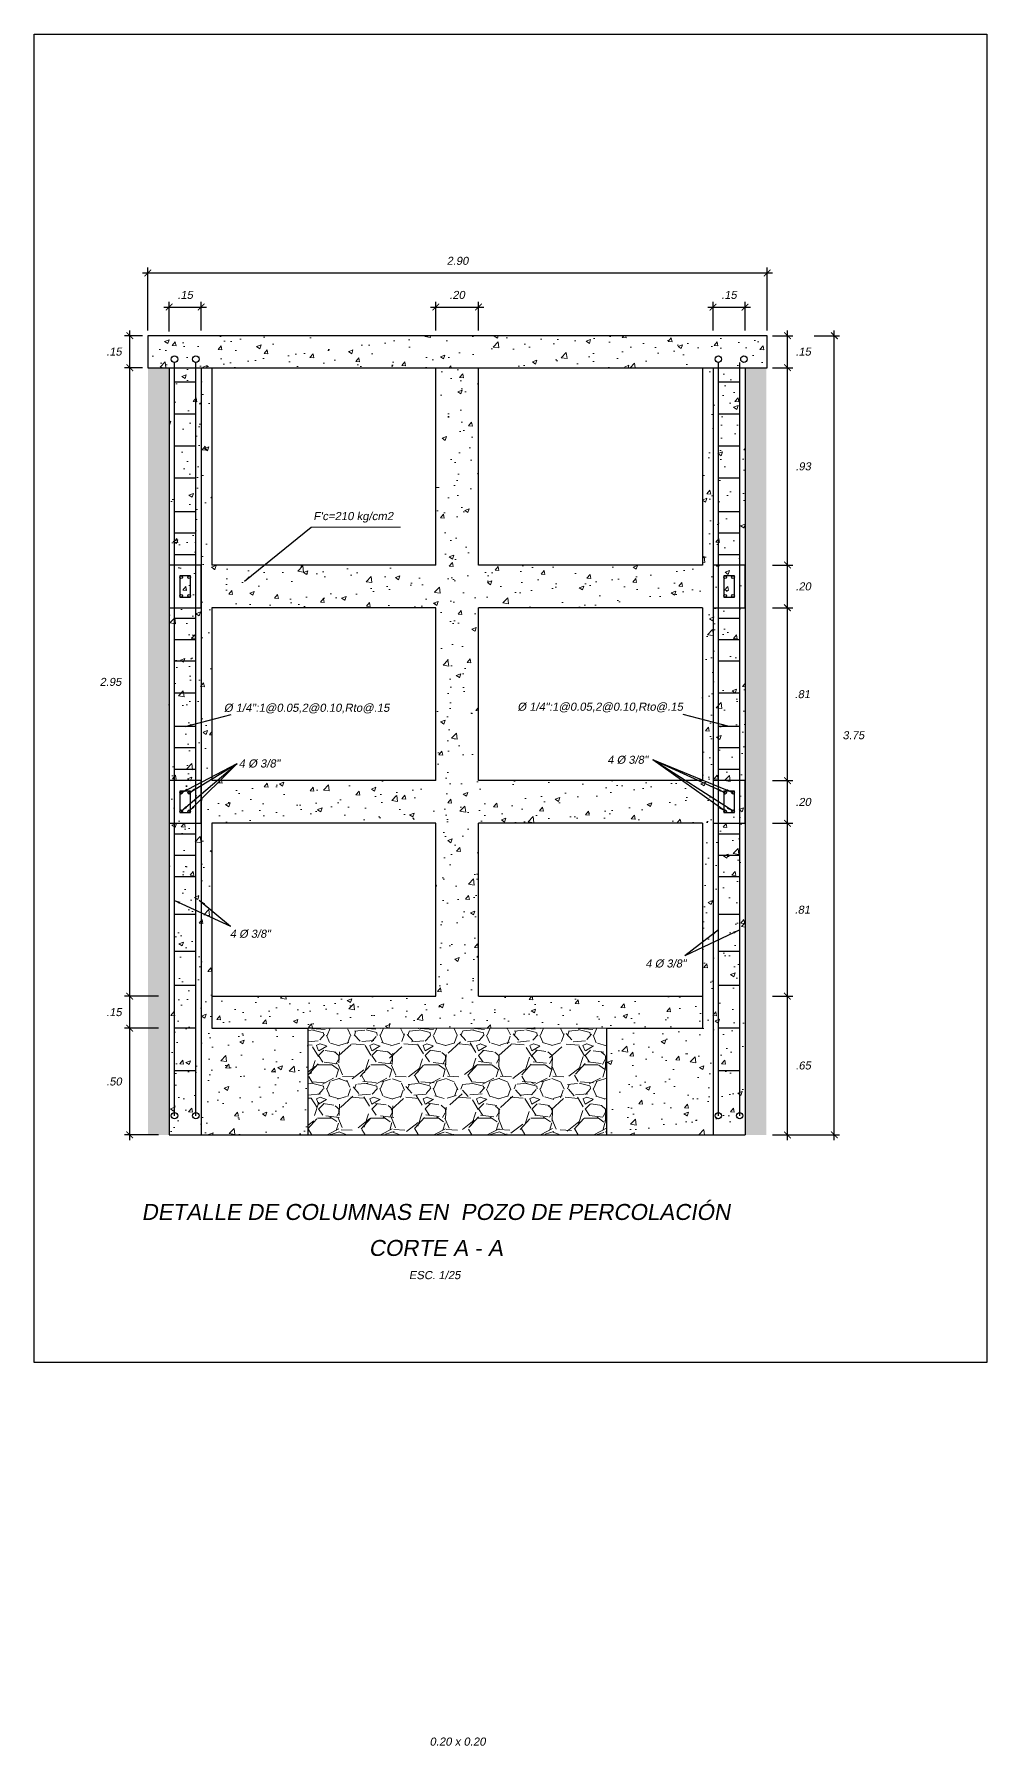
# Model space of a CAD drawing. Header units: metres. Extents: x 4293 to 4528, y 2596 to 2639.
# Drawn here: x 4402.88 to 4407.34, y 2623.03 to 2631.05 of the extents above; entities that cross this region are included whole.
import ezdxf
from ezdxf.enums import TextEntityAlignment as Align

# ---------------------------------------------------------------- set-up
doc = ezdxf.new("R2010")
doc.units = ezdxf.units.M
for name, color, linetype, lineweight in [('a. acero', 150, 'Continuous', 25), ('a. grava', 252, 'Continuous', 5), ('a. titulos', 106, 'Continuous', 25), ('A.Texto', 180, 'Continuous', 5), ('cimiento', 6, 'Continuous', 30), ('columna', 212, 'Continuous', 30), ('concreto', 252, 'Continuous', 5), ('Cotas', 170, 'Continuous', 5), ('Sombreados', 8, 'Continuous', 5)]:
    doc.layers.add(name, color=color, linetype=linetype, lineweight=lineweight)
doc.styles.add('ARIAL', font='arial.ttf', dxfattribs={"oblique": 10})
doc.dimstyles.new('Esc 1-25', dxfattribs={"dimscale": 0.25, "dimtxt": 0.15, "dimasz": 0.125, "dimexe": 0.1, "dimexo": 0.1, "dimgap": 0.15, "dimtad": 2, "dimtih": 1, "dimtoh": 1, "dimzin": 4, "dimdsep": 46, "dimtxsty": 'ARIAL', "dimblk": 'ARCHTICK', "dimcen": 0.5, "dimdle": 0.1, "dimadec": 0, "dimazin": 0, "dimtfac": 1, "dimtofl": 0, "dimtmove": 2, "dimatfit": 3, "dimfxl": 1, "dimtolj": 1, "dimtzin": 0, "dimarcsym": 1})

# ---------------------------------------------------------------- blocks, each defined once
blk = doc.blocks.new('_ArchTick')
at = {"color": 0, "linetype": 'ByBlock', "const_width": 0.15}
blk.add_lwpolyline([(-0.5, -0.5), (0.5, 0.5)], dxfattribs=at)
blk = doc.blocks.new('*D399')
at = {"layer": 'Cotas', "color": 0, "lineweight": -2, "transparency": 16777216}
for p, q in [((4406.535, 2629.6411), (4406.6538, 2629.6411)), ((4406.6288, 2625.8711), (4406.6288, 2629.6661)), ((4406.435, 2625.8961), (4406.6538, 2625.8961))]:
    blk.add_line(p, q, dxfattribs=at)
at = {"layer": 'Defpoints', "color": 0, "transparency": 16777216}
for p in [(4406.51, 2629.6411), (4406.6288, 2629.6411), (4406.41, 2625.8961)]:
    blk.add_point(p, dxfattribs=at)
at = {"layer": 'Cotas', "color": 0, "lineweight": -2, "transparency": 16777216, "xscale": 0.03125, "yscale": 0.03125, "zscale": 0.03125}
for p, rotation in [((4406.6288, 2629.6411), 90), ((4406.6288, 2625.8961), 270)]:
    blk.add_blockref('_ArchTick', p, dxfattribs=dict(at, rotation=rotation))
at = {"layer": 'Cotas', "color": 0, "transparency": 16777216, "insert": (4406.7185, 2627.7686), "char_height": 0.0375, "attachment_point": 5, "style": 'ARIAL'}
blk.add_mtext('\\A1;3.75', dxfattribs=at)
blk = doc.blocks.new('*D400')
at = {"layer": 'Cotas', "color": 0, "lineweight": -2, "transparency": 16777216}
for p, q in [((4403.485, 2629.7753), (4403.685, 2629.7753)), ((4403.51, 2629.6611), (4403.51, 2629.8003)), ((4403.66, 2629.6661), (4403.66, 2629.8003))]:
    blk.add_line(p, q, dxfattribs=at)
at = {"layer": 'Defpoints', "color": 0, "transparency": 16777216}
for p in [(4403.66, 2629.7753), (4403.51, 2629.6361), (4403.66, 2629.6411)]:
    blk.add_point(p, dxfattribs=at)
at = {"layer": 'Cotas', "color": 0, "lineweight": -2, "transparency": 16777216, "xscale": 0.03125, "yscale": 0.03125, "zscale": 0.03125, "rotation": 180}
blk.add_blockref('_ArchTick', (4403.51, 2629.7753), dxfattribs=at)
at = {"layer": 'Cotas', "color": 0, "lineweight": -2, "transparency": 16777216, "xscale": 0.03125, "yscale": 0.03125, "zscale": 0.03125}
blk.add_blockref('_ArchTick', (4403.66, 2629.7753), dxfattribs=at)
at = {"layer": 'Cotas', "color": 0, "transparency": 16777216, "insert": (4403.585, 2629.8319), "char_height": 0.0375, "attachment_point": 5, "style": 'ARIAL'}
blk.add_mtext('\\A1;.15', dxfattribs=at)
blk = doc.blocks.new('*D401')
at = {"layer": 'Cotas', "color": 0, "lineweight": -2, "transparency": 16777216}
for p, q in [((4404.735, 2629.7753), (4404.985, 2629.7753)), ((4404.76, 2629.6661), (4404.76, 2629.8003)), ((4404.96, 2629.6661), (4404.96, 2629.8003))]:
    blk.add_line(p, q, dxfattribs=at)
at = {"layer": 'Defpoints', "color": 0, "transparency": 16777216}
for p in [(4404.96, 2629.7753), (4404.76, 2629.6411), (4404.96, 2629.6411)]:
    blk.add_point(p, dxfattribs=at)
at = {"layer": 'Cotas', "color": 0, "lineweight": -2, "transparency": 16777216, "xscale": 0.03125, "yscale": 0.03125, "zscale": 0.03125, "rotation": 180}
blk.add_blockref('_ArchTick', (4404.76, 2629.7753), dxfattribs=at)
at = {"layer": 'Cotas', "color": 0, "lineweight": -2, "transparency": 16777216, "xscale": 0.03125, "yscale": 0.03125, "zscale": 0.03125}
blk.add_blockref('_ArchTick', (4404.96, 2629.7753), dxfattribs=at)
at = {"layer": 'Cotas', "color": 0, "transparency": 16777216, "insert": (4404.86, 2629.8319), "char_height": 0.0375, "attachment_point": 5, "style": 'ARIAL'}
blk.add_mtext('\\A1;.20', dxfattribs=at)
blk = doc.blocks.new('*D402')
at = {"layer": 'Cotas', "color": 0, "lineweight": -2, "transparency": 16777216}
for p, q in [((4406.035, 2629.7753), (4406.235, 2629.7753)), ((4406.06, 2629.6661), (4406.06, 2629.8003)), ((4406.21, 2629.6661), (4406.21, 2629.8003))]:
    blk.add_line(p, q, dxfattribs=at)
at = {"layer": 'Defpoints', "color": 0, "transparency": 16777216}
for p in [(4406.21, 2629.7753), (4406.06, 2629.6411), (4406.21, 2629.6411)]:
    blk.add_point(p, dxfattribs=at)
at = {"layer": 'Cotas', "color": 0, "lineweight": -2, "transparency": 16777216, "xscale": 0.03125, "yscale": 0.03125, "zscale": 0.03125, "rotation": 180}
blk.add_blockref('_ArchTick', (4406.06, 2629.7753), dxfattribs=at)
at = {"layer": 'Cotas', "color": 0, "lineweight": -2, "transparency": 16777216, "xscale": 0.03125, "yscale": 0.03125, "zscale": 0.03125}
blk.add_blockref('_ArchTick', (4406.21, 2629.7753), dxfattribs=at)
at = {"layer": 'Cotas', "color": 0, "transparency": 16777216, "insert": (4406.135, 2629.8319), "char_height": 0.0375, "attachment_point": 5, "style": 'ARIAL'}
blk.add_mtext('\\A1;.15', dxfattribs=at)
blk = doc.blocks.new('*D403')
at = {"layer": 'Cotas', "color": 0, "lineweight": -2, "transparency": 16777216}
for p, q in [((4403.385, 2629.6411), (4403.3001, 2629.6411)), ((4403.3251, 2629.4661), (4403.3251, 2629.6661)), ((4403.385, 2629.4911), (4403.3001, 2629.4911))]:
    blk.add_line(p, q, dxfattribs=at)
at = {"layer": 'Defpoints', "color": 0, "transparency": 16777216}
for p in [(4403.3251, 2629.6411), (4403.41, 2629.6411), (4403.41, 2629.4911)]:
    blk.add_point(p, dxfattribs=at)
at = {"layer": 'Cotas', "color": 0, "lineweight": -2, "transparency": 16777216, "xscale": 0.03125, "yscale": 0.03125, "zscale": 0.03125}
for p, rotation in [((4403.3251, 2629.6411), 90), ((4403.3251, 2629.4911), 270)]:
    blk.add_blockref('_ArchTick', p, dxfattribs=dict(at, rotation=rotation))
at = {"layer": 'Cotas', "color": 0, "transparency": 16777216, "insert": (4403.2513, 2629.5661), "char_height": 0.0375, "attachment_point": 5, "style": 'ARIAL'}
blk.add_mtext('\\A1;.15', dxfattribs=at)
blk = doc.blocks.new('*D404')
at = {"layer": 'Cotas', "color": 0, "lineweight": -2, "transparency": 16777216}
for p, q in [((4403.46, 2626.3961), (4403.3001, 2626.3961)), ((4403.3251, 2625.8711), (4403.3251, 2626.4211)), ((4403.46, 2625.8961), (4403.3001, 2625.8961))]:
    blk.add_line(p, q, dxfattribs=at)
at = {"layer": 'Defpoints', "color": 0, "transparency": 16777216}
for p in [(4403.3251, 2626.3961), (4403.485, 2626.3961), (4403.485, 2625.8961)]:
    blk.add_point(p, dxfattribs=at)
at = {"layer": 'Cotas', "color": 0, "lineweight": -2, "transparency": 16777216, "xscale": 0.03125, "yscale": 0.03125, "zscale": 0.03125}
for p, rotation in [((4403.3251, 2626.3961), 90), ((4403.3251, 2625.8961), 270)]:
    blk.add_blockref('_ArchTick', p, dxfattribs=dict(at, rotation=rotation))
at = {"layer": 'Cotas', "color": 0, "transparency": 16777216, "insert": (4403.2515, 2626.1461), "char_height": 0.0375, "attachment_point": 5, "style": 'ARIAL'}
blk.add_mtext('\\A1;.50', dxfattribs=at)
blk = doc.blocks.new('*D405')
at = {"layer": 'Cotas', "color": 0, "lineweight": -2, "ltscale": 0.01, "transparency": 16777216}
for p, q in [((4403.46, 2626.5461), (4403.3001, 2626.5461)), ((4403.3251, 2626.3711), (4403.3251, 2626.5711)), ((4403.46, 2626.3961), (4403.3001, 2626.3961))]:
    blk.add_line(p, q, dxfattribs=at)
at = {"layer": 'Defpoints', "color": 0, "ltscale": 0.01, "transparency": 16777216}
for p in [(4403.3251, 2626.5461), (4403.485, 2626.5461), (4403.485, 2626.3961)]:
    blk.add_point(p, dxfattribs=at)
at = {"layer": 'Cotas', "color": 0, "lineweight": -2, "ltscale": 0.01, "transparency": 16777216, "xscale": 0.03125, "yscale": 0.03125, "zscale": 0.03125}
for p, rotation in [((4403.3251, 2626.5461), 90), ((4403.3251, 2626.3961), 270)]:
    blk.add_blockref('_ArchTick', p, dxfattribs=dict(at, rotation=rotation))
at = {"layer": 'Cotas', "color": 0, "ltscale": 0.01, "transparency": 16777216, "insert": (4403.2513, 2626.4711), "char_height": 0.0375, "attachment_point": 5, "style": 'ARIAL'}
blk.add_mtext('\\A1;.15', dxfattribs=at)
blk = doc.blocks.new('*D406')
at = {"layer": 'Cotas', "color": 0, "lineweight": -2, "transparency": 16777216}
for p, q in [((4403.3251, 2626.5211), (4403.3251, 2629.5161)), ((4403.36, 2629.4911), (4403.3001, 2629.4911)), ((4403.46, 2626.5461), (4403.3001, 2626.5461))]:
    blk.add_line(p, q, dxfattribs=at)
at = {"layer": 'Defpoints', "color": 0, "transparency": 16777216}
for p in [(4403.3251, 2629.4911), (4403.385, 2629.4911), (4403.485, 2626.5461)]:
    blk.add_point(p, dxfattribs=at)
at = {"layer": 'Cotas', "color": 0, "lineweight": -2, "transparency": 16777216, "xscale": 0.03125, "yscale": 0.03125, "zscale": 0.03125}
for p, rotation in [((4403.3251, 2629.4911), 90), ((4403.3251, 2626.5461), 270)]:
    blk.add_blockref('_ArchTick', p, dxfattribs=dict(at, rotation=rotation))
at = {"layer": 'Cotas', "color": 0, "transparency": 16777216, "insert": (4403.2351, 2628.0186), "char_height": 0.0375, "attachment_point": 5, "style": 'ARIAL'}
blk.add_mtext('\\A1;2.95', dxfattribs=at)
blk = doc.blocks.new('*D587')
at = {"layer": 'Cotas', "color": 0, "lineweight": -2, "transparency": 16777216}
for p, q in [((4403.385, 2629.935), (4406.3394, 2629.935)), ((4403.41, 2629.6661), (4403.41, 2629.96)), ((4406.3144, 2629.6661), (4406.3144, 2629.96))]:
    blk.add_line(p, q, dxfattribs=at)
at = {"layer": 'Defpoints', "color": 0, "transparency": 16777216}
for p in [(4406.3144, 2629.935), (4403.41, 2629.6411), (4406.3144, 2629.6411)]:
    blk.add_point(p, dxfattribs=at)
at = {"layer": 'Cotas', "color": 0, "lineweight": -2, "transparency": 16777216, "xscale": 0.03125, "yscale": 0.03125, "zscale": 0.03125, "rotation": 180}
blk.add_blockref('_ArchTick', (4403.41, 2629.935), dxfattribs=at)
at = {"layer": 'Cotas', "color": 0, "lineweight": -2, "transparency": 16777216, "xscale": 0.03125, "yscale": 0.03125, "zscale": 0.03125}
blk.add_blockref('_ArchTick', (4406.3144, 2629.935), dxfattribs=at)
at = {"layer": 'Cotas', "color": 0, "transparency": 16777216, "insert": (4404.8622, 2629.9917), "char_height": 0.0375, "attachment_point": 5, "style": 'ARIAL'}
blk.add_mtext('\\A1;2.90', dxfattribs=at)
blk = doc.blocks.new('*D364')
at = {"layer": 'Cotas', "color": 0, "lineweight": -2, "transparency": 16777216}
for p, q in [((4406.3394, 2626.5461), (4406.4341, 2626.5461)), ((4406.4091, 2625.8711), (4406.4091, 2626.5711)), ((4406.3394, 2625.8961), (4406.4341, 2625.8961))]:
    blk.add_line(p, q, dxfattribs=at)
at = {"layer": 'Defpoints', "color": 0, "transparency": 16777216}
for p in [(4406.3144, 2626.5461), (4406.4091, 2626.5461), (4406.3144, 2625.8961)]:
    blk.add_point(p, dxfattribs=at)
at = {"layer": 'Cotas', "color": 0, "lineweight": -2, "transparency": 16777216, "xscale": 0.03125, "yscale": 0.03125, "zscale": 0.03125}
for p, rotation in [((4406.4091, 2626.5461), 90), ((4406.4091, 2625.8961), 270)]:
    blk.add_blockref('_ArchTick', p, dxfattribs=dict(at, rotation=rotation))
at = {"layer": 'Cotas', "color": 0, "transparency": 16777216, "insert": (4406.4829, 2626.2211), "char_height": 0.0375, "attachment_point": 5, "style": 'ARIAL'}
blk.add_mtext('\\A1;.65', dxfattribs=at)
blk = doc.blocks.new('*D365')
at = {"layer": 'Cotas', "color": 0, "lineweight": -2, "transparency": 16777216}
for p, q in [((4406.3394, 2627.3561), (4406.4341, 2627.3561)), ((4406.4091, 2626.5211), (4406.4091, 2627.3811)), ((4406.3394, 2626.5461), (4406.4341, 2626.5461))]:
    blk.add_line(p, q, dxfattribs=at)
at = {"layer": 'Defpoints', "color": 0, "transparency": 16777216}
for p in [(4406.3144, 2627.3561), (4406.4091, 2627.3561), (4406.3144, 2626.5461)]:
    blk.add_point(p, dxfattribs=at)
at = {"layer": 'Cotas', "color": 0, "lineweight": -2, "transparency": 16777216, "xscale": 0.03125, "yscale": 0.03125, "zscale": 0.03125}
for p, rotation in [((4406.4091, 2627.3561), 90), ((4406.4091, 2626.5461), 270)]:
    blk.add_blockref('_ArchTick', p, dxfattribs=dict(at, rotation=rotation))
at = {"layer": 'Cotas', "color": 0, "transparency": 16777216, "insert": (4406.4791, 2626.9511), "char_height": 0.0375, "attachment_point": 5, "style": 'ARIAL'}
blk.add_mtext('\\A1;.81', dxfattribs=at)
blk = doc.blocks.new('*D366')
at = {"layer": 'Cotas', "color": 0, "lineweight": -2, "transparency": 16777216}
for p, q in [((4406.3394, 2627.5561), (4406.4341, 2627.5561)), ((4406.4091, 2627.3311), (4406.4091, 2627.5811)), ((4406.3394, 2627.3561), (4406.4341, 2627.3561))]:
    blk.add_line(p, q, dxfattribs=at)
at = {"layer": 'Defpoints', "color": 0, "transparency": 16777216}
for p in [(4406.3144, 2627.5561), (4406.4091, 2627.5561), (4406.3144, 2627.3561)]:
    blk.add_point(p, dxfattribs=at)
at = {"layer": 'Cotas', "color": 0, "lineweight": -2, "transparency": 16777216, "xscale": 0.03125, "yscale": 0.03125, "zscale": 0.03125}
for p, rotation in [((4406.4091, 2627.5561), 90), ((4406.4091, 2627.3561), 270)]:
    blk.add_blockref('_ArchTick', p, dxfattribs=dict(at, rotation=rotation))
at = {"layer": 'Cotas', "color": 0, "transparency": 16777216, "insert": (4406.4827, 2627.4561), "char_height": 0.0375, "attachment_point": 5, "style": 'ARIAL'}
blk.add_mtext('\\A1;.20', dxfattribs=at)
blk = doc.blocks.new('*D367')
at = {"layer": 'Cotas', "color": 0, "lineweight": -2, "transparency": 16777216}
for p, q in [((4406.4091, 2627.5311), (4406.4091, 2628.3911)), ((4406.3394, 2628.3661), (4406.4341, 2628.3661)), ((4406.3394, 2627.5561), (4406.4341, 2627.5561))]:
    blk.add_line(p, q, dxfattribs=at)
at = {"layer": 'Defpoints', "color": 0, "transparency": 16777216}
for p in [(4406.3144, 2628.3661), (4406.4091, 2628.3661), (4406.3144, 2627.5561)]:
    blk.add_point(p, dxfattribs=at)
at = {"layer": 'Cotas', "color": 0, "lineweight": -2, "transparency": 16777216, "xscale": 0.03125, "yscale": 0.03125, "zscale": 0.03125}
for p, rotation in [((4406.4091, 2628.3661), 90), ((4406.4091, 2627.5561), 270)]:
    blk.add_blockref('_ArchTick', p, dxfattribs=dict(at, rotation=rotation))
at = {"layer": 'Cotas', "color": 0, "transparency": 16777216, "insert": (4406.4791, 2627.9611), "char_height": 0.0375, "attachment_point": 5, "style": 'ARIAL'}
blk.add_mtext('\\A1;.81', dxfattribs=at)
blk = doc.blocks.new('*D368')
at = {"layer": 'Cotas', "color": 0, "lineweight": -2, "transparency": 16777216}
for p, q in [((4406.3394, 2628.5661), (4406.4341, 2628.5661)), ((4406.4091, 2628.3411), (4406.4091, 2628.5911)), ((4406.3394, 2628.3661), (4406.4341, 2628.3661))]:
    blk.add_line(p, q, dxfattribs=at)
at = {"layer": 'Defpoints', "color": 0, "transparency": 16777216}
for p in [(4406.3144, 2628.5661), (4406.4091, 2628.5661), (4406.3144, 2628.3661)]:
    blk.add_point(p, dxfattribs=at)
at = {"layer": 'Cotas', "color": 0, "lineweight": -2, "transparency": 16777216, "xscale": 0.03125, "yscale": 0.03125, "zscale": 0.03125}
for p, rotation in [((4406.4091, 2628.5661), 90), ((4406.4091, 2628.3661), 270)]:
    blk.add_blockref('_ArchTick', p, dxfattribs=dict(at, rotation=rotation))
at = {"layer": 'Cotas', "color": 0, "transparency": 16777216, "insert": (4406.4827, 2628.4661), "char_height": 0.0375, "attachment_point": 5, "style": 'ARIAL'}
blk.add_mtext('\\A1;.20', dxfattribs=at)
blk = doc.blocks.new('*D369')
at = {"layer": 'Cotas', "color": 0, "lineweight": -2, "transparency": 16777216}
for p, q in [((4406.4091, 2628.5411), (4406.4091, 2629.5161)), ((4406.3394, 2629.4911), (4406.4341, 2629.4911)), ((4406.3394, 2628.5661), (4406.4341, 2628.5661))]:
    blk.add_line(p, q, dxfattribs=at)
at = {"layer": 'Defpoints', "color": 0, "transparency": 16777216}
for p in [(4406.3144, 2629.4911), (4406.4091, 2629.4911), (4406.3144, 2628.5661)]:
    blk.add_point(p, dxfattribs=at)
at = {"layer": 'Cotas', "color": 0, "lineweight": -2, "transparency": 16777216, "xscale": 0.03125, "yscale": 0.03125, "zscale": 0.03125}
for p, rotation in [((4406.4091, 2629.4911), 90), ((4406.4091, 2628.5661), 270)]:
    blk.add_blockref('_ArchTick', p, dxfattribs=dict(at, rotation=rotation))
at = {"layer": 'Cotas', "color": 0, "transparency": 16777216, "insert": (4406.4827, 2629.0286), "char_height": 0.0375, "attachment_point": 5, "style": 'ARIAL'}
blk.add_mtext('\\A1;.93', dxfattribs=at)
blk = doc.blocks.new('*D370')
at = {"layer": 'Cotas', "color": 0, "lineweight": -2, "transparency": 16777216}
for p, q in [((4406.3394, 2629.6411), (4406.4341, 2629.6411)), ((4406.4091, 2629.4661), (4406.4091, 2629.6661)), ((4406.3394, 2629.4911), (4406.4341, 2629.4911))]:
    blk.add_line(p, q, dxfattribs=at)
at = {"layer": 'Defpoints', "color": 0, "transparency": 16777216}
for p in [(4406.3144, 2629.6411), (4406.4091, 2629.6411), (4406.3144, 2629.4911)]:
    blk.add_point(p, dxfattribs=at)
at = {"layer": 'Cotas', "color": 0, "lineweight": -2, "transparency": 16777216, "xscale": 0.03125, "yscale": 0.03125, "zscale": 0.03125}
for p, rotation in [((4406.4091, 2629.6411), 90), ((4406.4091, 2629.4911), 270)]:
    blk.add_blockref('_ArchTick', p, dxfattribs=dict(at, rotation=rotation))
at = {"layer": 'Cotas', "color": 0, "transparency": 16777216, "insert": (4406.4829, 2629.5661), "char_height": 0.0375, "attachment_point": 5, "style": 'ARIAL'}
blk.add_mtext('\\A1;.15', dxfattribs=at)

msp = doc.modelspace()

# ---------------------------------------------------------------- hatches: boundary and pattern name
at = {"layer": 'a. grava'}
h = msp.add_hatch(dxfattribs=at)
h.set_pattern_fill('GRAVEL', color=256, scale=0.1, style=0)
h.set_pattern_definition([(228.0128, (4346.110396, 2629.349414), (-0.7999998232, -0.9000001342), [0.0134536, -1.3319088]), (184.9697, (4346.1013963, 2629.339414), (1.20000010515, 0.0999991307), [0.0230868, -2.2855925]), (132.5104, (4346.0783963, 2629.337414), (0.99999907183, -1.1000008674), [0.0162788, -1.6116032]), (267.2737, (4346.0393963, 2629.312414), (0.09999960177, 2.0000000295), [0.0210238, -2.0813558]), (292.8337, (4346.0383963, 2629.291414), (-0.50000099054, 1.19999964118), [0.0206155, -2.0409373]), (357.2737, (4346.0463963, 2629.272414), (-2.0000000295, 0.09999960177), [0.0210238, -2.0813558]), (37.6942, (4346.0673963, 2629.271414), (-1.30000073456, -0.99999904052), [0.0278029, -2.7524849]), (72.2553, (4346.0893963, 2629.288414), (0.70000107627, 2.19999962312), [0.0262488, -2.5986321]), (121.4296, (4346.0973963, 2629.313414), (-0.8000008234, 1.29999950365), [0.021095, -2.0884073]), (175.2364, (4346.086396, 2629.331414), (1.1000000946, -0.0999991533), [0.0240832, -1.1800763]), (222.3974, (4346.0623963, 2629.3334142), (-1.2000007351, -1.0999992082), [0.0311448, -3.0833375]), (138.8141, (4346.138396, 2629.311414), (-0.7000002947, 0.5999997313), [0.0106301, -1.0523844]), (171.4692, (4346.1303963, 2629.318414), (1.2999998285, -0.200000791), [0.0202237, -2.0021511]), (225, (4346.110396, 2629.321414), (-1e-17, -0.10000003), [0.0141421, -0.1272792]), (203.1986, (4346.103396, 2629.333414), (0.499999973, 0.2000001325), [0.0076158, -0.7539615]), (291.8014, (4346.096396, 2629.330414), (-0.099999991, 0.3000000273), [0.0107703, -0.5277462]), (30.9638, (4346.100396, 2629.320414), (0.299999802, 0.2000002484), [0.0174929, -0.5656023]), (161.5651, (4346.115396, 2629.329414), (0.200000043, -0.09999984), [0.0126491, -0.3035787]), (16.3895, (4346.0383963, 2629.330414), (1.00000021984, 0.299999271), [0.01772, -1.7542845]), (70.3462, (4346.0553963, 2629.335414), (-0.3999995247, -1.10000021356), [0.0148661, -1.4717408]), (293.1986, (4346.115396, 2629.349414), (-0.2000001325, 0.499999973), [0.0152315, -0.7463458]), (343.6105, (4346.1213963, 2629.335414), (-1.00000021984, 0.299999271), [0.01772, -1.7542845]), (339.444, (4346.038396, 2629.268414), (-0.5000001845, 0.1999995996), [0.017088, -0.8373124]), (294.7751, (4346.054396, 2629.262414), (-0.4999992189, 1.1000003422), [0.0143178, -1.4174643]), (66.8014, (4346.116396, 2629.249414), (0.2000001325, 0.499999973), [0.0152315, -0.7463458]), (17.354, (4346.1223963, 2629.263414), (-1.3000002019, -0.3999994502), [0.0167631, -1.6595424]), (69.444, (4346.067396, 2629.249414), (-0.1999995996, -0.5000001845), [0.008544, -0.8458564]), (101.3099, (4346.110396, 2629.249414), (-0.099999763, 0.400000075), [0.005099, -0.5048029]), (165.9638, (4346.109396, 2629.254414), (0.300000055, -0.099999806), [0.0206155, -0.391695]), (186.009, (4346.0893963, 2629.259414), (0.9999999751, 0.09999993175), [0.019105, -1.8913923]), (303.6901, (4346.100396, 2629.311414), (-0.100000133, 0.199999956), [0.0144222, -0.3461329]), (353.1572, (4346.1083963, 2629.299414), (1.69999993655, -0.2000007998), [0.0251794, -2.4927563]), (60.9454, (4346.133396, 2629.296414), (-0.4000000027, -0.7000000385), [0.0102956, -1.0192674]), (90, (4346.1384, 2629.30541), (-0.1, 0.1), [0.006, -0.094]), (120.2564, (4346.087396, 2629.262414), (0.3999994887, -0.7000002456), [0.0138924, -1.375352]), (48.0128, (4346.080396, 2629.274414), (0.7999998232, 0.9000001342), [0.0269072, -1.3184552]), (0, (4346.0984, 2629.29441), (0.1, 0.1), [0.026, -0.074]), (325.3048, (4346.1243963, 2629.294414), (-0.9999994259, 0.70000086096), [0.0158114, -1.5653274]), (254.0546, (4346.137396, 2629.285414), (-0.099999989, -0.4000000127), [0.0145602, -0.7134508]), (207.646, (4346.1333963, 2629.271414), (-1.89999958072, -1.00000077132), [0.0237065, -2.3469474]), (175.4261, (4346.1123963, 2629.260414), (-1.30000005583, 0.09999948012), [0.0250799, -2.4829074])])
h.paths.add_polyline_path([(4403.51, 2629.4911), (4403.41, 2629.4911), (4403.41, 2625.8961), (4403.51, 2625.8961)])
h = msp.add_hatch(dxfattribs=at)
h.set_pattern_fill('GRAVEL', color=256, scale=0.1, style=0)
h.set_pattern_definition([(228.0128, (4348.910396, 2629.349414), (-0.7999998232, -0.9000001342), [0.0134536, -1.3319088]), (184.9697, (4348.9013963, 2629.339414), (1.20000010515, 0.0999991307), [0.0230868, -2.2855925]), (132.5104, (4348.8783963, 2629.337414), (0.99999907183, -1.1000008674), [0.0162788, -1.6116032]), (267.2737, (4348.8393963, 2629.312414), (0.09999960177, 2.0000000295), [0.0210238, -2.0813558]), (292.8337, (4348.8383963, 2629.291414), (-0.50000099054, 1.19999964118), [0.0206155, -2.0409373]), (357.2737, (4348.8463963, 2629.272414), (-2.0000000295, 0.09999960177), [0.0210238, -2.0813558]), (37.6942, (4348.8673963, 2629.271414), (-1.30000073456, -0.99999904052), [0.0278029, -2.7524849]), (72.2553, (4348.8893963, 2629.288414), (0.70000107627, 2.19999962312), [0.0262488, -2.5986321]), (121.4296, (4348.8973963, 2629.313414), (-0.8000008234, 1.29999950365), [0.021095, -2.0884073]), (175.2364, (4348.886396, 2629.331414), (1.1000000946, -0.0999991533), [0.0240832, -1.1800763]), (222.3974, (4348.8623963, 2629.3334142), (-1.2000007351, -1.0999992082), [0.0311448, -3.0833375]), (138.8141, (4348.938396, 2629.311414), (-0.7000002947, 0.5999997313), [0.0106301, -1.0523844]), (171.4692, (4348.9303963, 2629.318414), (1.2999998285, -0.200000791), [0.0202237, -2.0021511]), (225, (4348.910396, 2629.321414), (-1e-17, -0.10000003), [0.0141421, -0.1272792]), (203.1986, (4348.903396, 2629.333414), (0.499999973, 0.2000001325), [0.0076158, -0.7539615]), (291.8014, (4348.896396, 2629.330414), (-0.099999991, 0.3000000273), [0.0107703, -0.5277462]), (30.9638, (4348.900396, 2629.320414), (0.299999802, 0.2000002484), [0.0174929, -0.5656023]), (161.5651, (4348.915396, 2629.329414), (0.200000043, -0.09999984), [0.0126491, -0.3035787]), (16.3895, (4348.8383963, 2629.330414), (1.00000021984, 0.299999271), [0.01772, -1.7542845]), (70.3462, (4348.8553963, 2629.335414), (-0.3999995247, -1.10000021356), [0.0148661, -1.4717408]), (293.1986, (4348.915396, 2629.349414), (-0.2000001325, 0.499999973), [0.0152315, -0.7463458]), (343.6105, (4348.9213963, 2629.335414), (-1.00000021984, 0.299999271), [0.01772, -1.7542845]), (339.444, (4348.838396, 2629.268414), (-0.5000001845, 0.1999995996), [0.017088, -0.8373124]), (294.7751, (4348.854396, 2629.262414), (-0.4999992189, 1.1000003422), [0.0143178, -1.4174643]), (66.8014, (4348.916396, 2629.249414), (0.2000001325, 0.499999973), [0.0152315, -0.7463458]), (17.354, (4348.9223963, 2629.263414), (-1.3000002019, -0.3999994502), [0.0167631, -1.6595424]), (69.444, (4348.867396, 2629.249414), (-0.1999995996, -0.5000001845), [0.008544, -0.8458564]), (101.3099, (4348.910396, 2629.249414), (-0.099999763, 0.400000075), [0.005099, -0.5048029]), (165.9638, (4348.909396, 2629.254414), (0.300000055, -0.099999806), [0.0206155, -0.391695]), (186.009, (4348.8893963, 2629.259414), (0.9999999751, 0.09999993175), [0.019105, -1.8913923]), (303.6901, (4348.900396, 2629.311414), (-0.100000133, 0.199999956), [0.0144222, -0.3461329]), (353.1572, (4348.9083963, 2629.299414), (1.69999993655, -0.2000007998), [0.0251794, -2.4927563]), (60.9454, (4348.933396, 2629.296414), (-0.4000000027, -0.7000000385), [0.0102956, -1.0192674]), (90, (4348.9384, 2629.30541), (-0.1, 0.1), [0.006, -0.094]), (120.2564, (4348.887396, 2629.262414), (0.3999994887, -0.7000002456), [0.0138924, -1.375352]), (48.0128, (4348.880396, 2629.274414), (0.7999998232, 0.9000001342), [0.0269072, -1.3184552]), (0, (4348.8984, 2629.29441), (0.1, 0.1), [0.026, -0.074]), (325.3048, (4348.9243963, 2629.294414), (-0.9999994259, 0.70000086096), [0.0158114, -1.5653274]), (254.0546, (4348.937396, 2629.285414), (-0.099999989, -0.4000000127), [0.0145602, -0.7134508]), (207.646, (4348.9333963, 2629.271414), (-1.89999958072, -1.00000077132), [0.0237065, -2.3469474]), (175.4261, (4348.9123963, 2629.260414), (-1.30000005583, 0.09999948012), [0.0250799, -2.4829074])])
h.paths.add_polyline_path([(4406.31, 2629.4911), (4406.21, 2629.4911), (4406.21, 2625.8961), (4406.31, 2625.8961)])
at = {"layer": 'concreto', "ltscale": 0.5}
h = msp.add_hatch(dxfattribs=at)
h.set_pattern_fill('AR-CONC', color=256, scale=0.03, style=0)
h.set_pattern_definition([(50, (4274.0542, 2617.61093), (0.21517805, -0.01882564), [0.0225, -0.2475]), (355, (4274.0542, 2617.61093), (-0.0416254, 0.22565764), [0.018, -0.198]), (100.4514, (4274.07214, 2617.60936), (0.1735528, 0.20683186), [0.01912206, -0.21034263]), (46.1842, (4274.0542, 2617.67093), (0.3201723, -0.0496557), [0.03375, -0.37125]), (96.6356, (4274.0809, 2617.6668), (0.2803988, 0.29223536), [0.0286831, -0.3155139]), (351.1842, (4274.0542, 2617.67093), (0.2803986, 0.2922356), [0.027, -0.297]), (21, (4274.0842, 2617.65593), (0.17907212, -0.12078567), [0.0225, -0.2475]), (326, (4274.0842, 2617.65593), (0.0729946, 0.217545), [0.018, -0.198]), (71.4514, (4274.09913, 2617.64587), (0.2520668, 0.09675915), [0.01912206, -0.21034263]), (37.5, (4274.054205, 2617.61093), (0.003647957, 0.099868156), [0, -0.1956, 0, -0.201, 0, -0.19875]), (7.5, (4274.0542, 2617.61093), (0.07892086, 0.11832351), [0, -0.1146, 0, -0.1911, 0, -0.07575]), (327.5, (4273.987305, 2617.61093), (0.16014673, -0.00676646), [0, -0.075, 0, -0.234, 0, -0.3105]), (317.5, (4273.9573, 2617.61093), (0.17495585, 0.0300315), [0, -0.0975, 0, -0.1554, 0, -0.2205])])
h.paths.add_polyline_path([(4406.31, 2629.6411), (4403.41, 2629.6411), (4403.41, 2629.4911), (4403.535, 2629.4911), (4403.535, 2629.5161, -0.414214), (4403.52, 2629.5311, -1), (4403.55, 2629.5311, -0.414214), (4403.535, 2629.5161), (4403.535, 2629.4911), (4403.635, 2629.4911), (4403.635, 2629.5161, -0.414214), (4403.62, 2629.5311, -1), (4403.65, 2629.5311, -0.414214), (4403.635, 2629.5161), (4403.635, 2629.4911), (4406.085, 2629.4911), (4406.085, 2629.5161, -0.414214), (4406.07, 2629.5311, -1), (4406.1, 2629.5311, -0.414214), (4406.085, 2629.5161), (4406.085, 2629.4911), (4406.31, 2629.4911)])
h.paths.add_polyline_path([(4406.22, 2629.5311, -1), (4406.19, 2629.5311, -1)], flags=16)
h = msp.add_hatch(dxfattribs=at)
h.set_pattern_fill('AR-CONC', color=256, scale=0.03, style=0)
h.set_pattern_definition([(50, (4274.0542, 2608.69762), (0.21517805, -0.01882564), [0.0225, -0.2475]), (355, (4274.0542, 2608.69762), (-0.0416254, 0.22565764), [0.018, -0.198]), (100.4514, (4274.07214, 2608.69606), (0.1735528, 0.20683186), [0.01912206, -0.21034263]), (46.1842, (4274.0542, 2608.75762), (0.3201723, -0.0496557), [0.03375, -0.37125]), (96.6356, (4274.0809, 2608.7535), (0.2803988, 0.29223536), [0.0286831, -0.3155139]), (351.1842, (4274.0542, 2608.75762), (0.2803986, 0.2922356), [0.027, -0.297]), (21, (4274.0842, 2608.74262), (0.17907212, -0.12078567), [0.0225, -0.2475]), (326, (4274.0842, 2608.74262), (0.0729946, 0.217545), [0.018, -0.198]), (71.4514, (4274.09913, 2608.73256), (0.2520668, 0.09675915), [0.01912206, -0.21034263]), (37.5, (4274.054205, 2608.697625), (0.003647957, 0.099868156), [0, -0.1956, 0, -0.201, 0, -0.19875]), (7.5, (4274.0542, 2608.69762), (0.07892086, 0.11832351), [0, -0.1146, 0, -0.1911, 0, -0.07575]), (327.5, (4273.987305, 2608.697625), (0.16014673, -0.00676646), [0, -0.075, 0, -0.234, 0, -0.3105]), (317.5, (4273.9573, 2608.69762), (0.17495585, 0.0300315), [0, -0.0975, 0, -0.1554, 0, -0.2205])])
h.paths.add_polyline_path([(4403.66, 2629.4911), (4403.51, 2629.4911), (4403.51, 2625.8961), (4403.66, 2625.8961), (4403.66, 2626.3961)])
h.paths.add_polyline_path([(4404.16, 2626.3961), (4403.71, 2626.3961), (4403.71, 2627.3561), (4404.76, 2627.3561), (4404.76, 2626.5461), (4403.71, 2626.5461), (4403.71, 2626.3961), (4406.01, 2626.3961), (4406.01, 2626.5461), (4404.96, 2626.5461), (4404.96, 2627.3561), (4406.01, 2627.3561), (4406.01, 2626.3961), (4405.56, 2626.3961), (4405.56, 2625.8961), (4406.06, 2625.8961), (4406.06, 2629.4911), (4406.01, 2629.4911), (4406.01, 2628.5661), (4404.96, 2628.5661), (4404.96, 2629.4911), (4404.76, 2629.4911), (4404.76, 2628.5661), (4403.71, 2628.5661), (4403.71, 2629.4911), (4403.66, 2629.4911), (4403.66, 2626.3961), (4403.66, 2625.8961), (4404.16, 2625.8961)])
h.paths.add_polyline_path([(4403.71, 2627.5561), (4403.71, 2628.3661), (4404.76, 2628.3661), (4404.76, 2627.5561)], flags=16)
h.paths.add_polyline_path([(4404.96, 2627.5561), (4404.96, 2628.3661), (4406.01, 2628.3661), (4406.01, 2627.5561)], flags=16)
h.paths.add_polyline_path([(4406.21, 2629.4911), (4406.06, 2629.4911), (4406.06, 2625.8961), (4406.21, 2625.8961), (4406.21, 2626.3961)])
h.paths.add_polyline_path([(4405.7593, 2627.6331), (4405.977, 2627.6331), (4405.977, 2627.6937), (4405.7593, 2627.6937)], flags=8)
h = msp.add_hatch(dxfattribs=at)
h.set_pattern_fill('GRAVEL', color=256, scale=0.25, style=0)
h.set_pattern_definition([(228.0128, (4274.234205, 2617.860932), (-1.999999558, -2.2500003354), [0.033634, -3.329772]), (184.9697, (4274.211705, 2617.835932), (3.0000002629, 0.24999782675), [0.057717, -5.71398125]), (132.5104, (4274.154205, 2617.830932), (2.4999976796, -2.7500021685), [0.040697, -4.029008]), (267.2737, (4274.056705, 2617.768432), (0.2499990044, 5.0000000737), [0.0525595, -5.2033895]), (292.8337, (4274.054205, 2617.715932), (-1.2500024764, 2.999999103), [0.05153875, -5.10234325]), (357.2737, (4274.074205, 2617.668432), (-5.0000000737, 0.2499990044), [0.0525595, -5.2033895]), (37.6942, (4274.126705, 2617.665932), (-3.2500018364, -2.4999976013), [0.06950725, -6.88121225]), (72.2553, (4274.181705, 2617.708432), (1.7500026907, 5.4999990578), [0.065622, -6.49658025]), (121.4296, (4274.201705, 2617.770932), (-2.0000020585, 3.2499987591), [0.0527375, -5.22101825]), (175.2364, (4274.174205, 2617.815932), (2.7500002366, -0.2499978832), [0.060208, -2.95019075]), (222.3974, (4274.114205, 2617.820932), (-3.00000183777, -2.7499980205), [0.077862, -7.70834375]), (138.8141, (4274.304205, 2617.765932), (-1.7500007367, 1.4999993283), [0.02657525, -2.630961]), (171.4692, (4274.284205, 2617.783432), (3.2499995712, -0.5000019775), [0.05055925, -5.00537775]), (225, (4274.2342, 2617.79093), (-3e-17, -0.25000008), [0.03535525, -0.318198]), (203.1986, (4274.216705, 2617.820932), (1.249999933, 0.500000331), [0.0190395, -1.88490375]), (291.8014, (4274.199205, 2617.81343), (-0.249999978, 0.750000068), [0.02692575, -1.3193655]), (30.9638, (4274.209205, 2617.788432), (0.749999506, 0.500000621), [0.04373225, -1.41400575]), (161.5651, (4274.246705, 2617.81093), (0.50000011, -0.2499996), [0.03162275, -0.75894675]), (16.3895, (4274.054205, 2617.813432), (2.5000005496, 0.7499981775), [0.0443, -4.38571125]), (70.3462, (4274.096705, 2617.825932), (-0.9999988118, -2.750000534), [0.03716525, -3.679352]), (293.1986, (4274.246705, 2617.860932), (-0.500000331, 1.249999933), [0.03807875, -1.8658645]), (343.6105, (4274.261705, 2617.825932), (-2.5000005496, 0.7499981775), [0.0443, -4.38571125]), (339.444, (4274.054205, 2617.658432), (-1.250000461, 0.499998999), [0.04272, -2.093281]), (294.7751, (4274.094205, 2617.643432), (-1.2499980473, 2.7500008555), [0.0357945, -3.54366075]), (66.8014, (4274.249205, 2617.610932), (0.500000331, 1.249999933), [0.03807875, -1.8658645]), (17.354, (4274.264205, 2617.645932), (-3.2500005048, -0.9999986256), [0.04190775, -4.148856]), (69.444, (4274.126705, 2617.610932), (-0.499998999, -1.250000461), [0.02136, -2.114641]), (101.3099, (4274.234205, 2617.61093), (-0.249999408, 1.000000188), [0.0127475, -1.26200725]), (165.9638, (4274.231705, 2617.62343), (0.750000136, -0.249999514), [0.05153875, -0.9792375]), (186.009, (4274.181705, 2617.635932), (2.4999999377, 0.2499998294), [0.0477625, -4.72848075]), (303.6901, (4274.209205, 2617.76593), (-0.250000334, 0.49999989), [0.0360555, -0.86533225]), (353.1572, (4274.229205, 2617.735932), (4.2499998414, -0.5000019995), [0.0629485, -6.23189075]), (60.9454, (4274.291705, 2617.728432), (-1.000000007, -1.750000096), [0.025739, -2.5481685]), (90, (4274.3042, 2617.75093), (-0.25, 0.25), [0.015, -0.235]), (120.2564, (4274.176705, 2617.643432), (0.9999987217, -1.750000614), [0.034731, -3.43838]), (48.0128, (4274.159205, 2617.673432), (1.999999558, 2.2500003354), [0.067268, -3.296138]), (0, (4274.2042, 2617.72343), (0.25, 0.25), [0.065, -0.185]), (325.3048, (4274.269205, 2617.723432), (-2.4999985647, 1.7500021524), [0.0395285, -3.9133185]), (254.0546, (4274.301705, 2617.700932), (-0.249999972, -1.000000032), [0.0364005, -1.783627]), (207.646, (4274.291705, 2617.665932), (-4.7499989518, -2.5000019283), [0.05926625, -5.8673685]), (175.4261, (4274.239205, 2617.638432), (-3.2500001396, 0.2499987003), [0.06269975, -6.2072685])])
h.paths.add_polyline_path([(4405.56, 2625.8961), (4405.56, 2626.3961), (4404.16, 2626.3961), (4404.16, 2625.8961)])

# ---------------------------------------------------------------- linework, layer by layer
at = {"ltscale": 0.5}
msp.add_lwpolyline([(4402.8772, 2631.0536), (4407.3437, 2631.0536), (4407.3437, 2624.8302), (4402.8772, 2624.8302)], close=True, dxfattribs=at)
at = {"layer": 'a. acero'}
for p, q in [((4403.635, 2629.4231), (4403.535, 2629.4231)), ((4406.185, 2629.4231), (4406.085, 2629.4231)), ((4403.635, 2629.2731), (4403.535, 2629.2731)), ((4406.185, 2629.2731), (4406.085, 2629.2731)), ((4403.635, 2629.1231), (4403.535, 2629.1231)), ((4406.185, 2629.1231), (4406.085, 2629.1231)), ((4403.635, 2628.9731), (4403.535, 2628.9731)), ((4406.185, 2628.9731), (4406.085, 2628.9731)), ((4403.635, 2628.8161), (4403.535, 2628.8161)), ((4406.185, 2628.8161), (4406.085, 2628.8161)), ((4403.635, 2628.7161), (4403.535, 2628.7161)), ((4406.185, 2628.7161), (4406.085, 2628.7161)), ((4403.535, 2628.6161), (4403.635, 2628.6161)), ((4406.085, 2628.6161), (4406.185, 2628.6161)), ((4403.635, 2628.3161), (4403.535, 2628.3161)), ((4406.185, 2628.3161), (4406.085, 2628.3161)), ((4403.635, 2628.2161), (4403.535, 2628.2161)), ((4406.185, 2628.2161), (4406.085, 2628.2161)), ((4403.635, 2628.1161), (4403.535, 2628.1161)), ((4406.185, 2628.1161), (4406.085, 2628.1161)), ((4403.635, 2627.9661), (4403.535, 2627.9661)), ((4406.185, 2627.9661), (4406.085, 2627.9661)), ((4403.635, 2627.8091), (4403.535, 2627.8091)), ((4406.185, 2627.8091), (4406.085, 2627.8091)), ((4403.635, 2627.7091), (4403.535, 2627.7091)), ((4406.185, 2627.7091), (4406.085, 2627.7091)), ((4403.535, 2627.6091), (4403.635, 2627.6091)), ((4406.085, 2627.6091), (4406.185, 2627.6091)), ((4403.535, 2627.3061), (4403.635, 2627.3061)), ((4406.085, 2627.3061), (4406.185, 2627.3061)), ((4403.535, 2627.2061), (4403.635, 2627.2061)), ((4406.085, 2627.2061), (4406.185, 2627.2061)), ((4403.635, 2627.1061), (4403.535, 2627.1061)), ((4406.185, 2627.1061), (4406.085, 2627.1061)), ((4403.535, 2626.9311), (4403.635, 2626.9311)), ((4406.085, 2626.9311), (4406.185, 2626.9311)), ((4403.635, 2626.7561), (4403.535, 2626.7561)), ((4406.185, 2626.7561), (4406.085, 2626.7561)), ((4403.635, 2626.5961), (4403.535, 2626.5961)), ((4406.185, 2626.5961), (4406.085, 2626.5961)), ((4403.635, 2626.3961), (4403.535, 2626.3961)), ((4406.185, 2626.3961), (4406.085, 2626.3961)), ((4403.635, 2626.1961), (4403.535, 2626.1961)), ((4406.185, 2626.1961), (4406.085, 2626.1961))]:
    msp.add_line(p, q, dxfattribs=at)
for points in [[(4403.535, 2625.9861), (4403.535, 2629.5161)], [(4403.635, 2625.9861), (4403.635, 2629.5161)], [(4406.085, 2625.9861), (4406.085, 2629.5161)], [(4406.185, 2625.9861), (4406.185, 2629.5161)]]:
    msp.add_lwpolyline(points, dxfattribs=at)
for points in [[(4403.56, 2628.4161), (4403.61, 2628.4161), (4403.61, 2628.5161), (4403.56, 2628.5161)], [(4406.11, 2628.4161), (4406.16, 2628.4161), (4406.16, 2628.5161), (4406.11, 2628.5161)], [(4403.56, 2627.4061), (4403.61, 2627.4061), (4403.61, 2627.5061), (4403.56, 2627.5061)], [(4406.11, 2627.4061), (4406.16, 2627.4061), (4406.16, 2627.5061), (4406.11, 2627.5061)]]:
    msp.add_lwpolyline(points, close=True, dxfattribs=at)
for centre, radius in [((4403.535, 2629.5311), 0.015), ((4403.635, 2629.5311), 0.015), ((4406.085, 2629.5311), 0.015), ((4406.205, 2629.5311), 0.015), ((4403.5664, 2628.5097), 0.00635), ((4403.6037, 2628.5097), 0.00635), ((4406.1164, 2628.5097), 0.00635), ((4406.1537, 2628.5097), 0.00635), ((4403.5664, 2628.4224), 0.00635), ((4403.6037, 2628.4224), 0.00635), ((4406.1164, 2628.4224), 0.00635), ((4406.1537, 2628.4224), 0.00635), ((4403.5664, 2627.4997), 0.00635), ((4403.6037, 2627.4997), 0.00635), ((4406.1164, 2627.4997), 0.00635), ((4406.1537, 2627.4997), 0.00635), ((4403.5664, 2627.4124), 0.00635), ((4403.6037, 2627.4124), 0.00635), ((4406.1164, 2627.4124), 0.00635), ((4406.1537, 2627.4124), 0.00635), ((4403.535, 2625.9861), 0.015), ((4403.635, 2625.9861), 0.015), ((4406.085, 2625.9861), 0.015), ((4406.185, 2625.9861), 0.015)]:
    msp.add_circle(centre, radius, dxfattribs=at)
at = {"layer": 'A.Texto', "ltscale": 0.005}
msp.add_line((4404.5952, 2628.7438), (4404.1758, 2628.7438), dxfattribs=at)
msp.add_lwpolyline([(4405.2086, 2626.1411), (4405.2265, 2626.1318)], dxfattribs=at)
at = {"layer": 'cimiento'}
for points in [[(4406.3144, 2629.4911), (4406.3144, 2629.6411), (4403.41, 2629.6411), (4403.41, 2629.4911)], [(4403.56, 2628.4161), (4403.61, 2628.4161), (4403.61, 2628.5161), (4403.56, 2628.5161)]]:
    msp.add_lwpolyline(points, close=True, dxfattribs=at)
for points in [[(4403.51, 2628.3661), (4403.66, 2628.3661), (4403.66, 2628.5661), (4403.51, 2628.5661), (4403.51, 2628.3661)], [(4406.06, 2628.3661), (4406.21, 2628.3661), (4406.21, 2628.5661), (4406.06, 2628.5661), (4406.06, 2628.3661)], [(4403.51, 2627.3561), (4403.66, 2627.3561), (4403.66, 2627.5561), (4403.51, 2627.5561), (4403.51, 2627.3561)], [(4406.06, 2627.3561), (4406.21, 2627.3561), (4406.21, 2627.5561), (4406.06, 2627.5561), (4406.06, 2627.3561)]]:
    msp.add_lwpolyline(points, dxfattribs=at)
at = {"layer": 'columna'}
for p, q in [((4403.51, 2629.4911), (4403.51, 2625.8961)), ((4403.71, 2629.4911), (4403.71, 2628.5661)), ((4406.01, 2629.4911), (4406.01, 2628.5661)), ((4406.06, 2629.4911), (4406.06, 2625.8961)), ((4404.76, 2628.5661), (4403.71, 2628.5661)), ((4406.01, 2628.5661), (4404.96, 2628.5661)), ((4403.71, 2628.3661), (4403.71, 2627.5561)), ((4404.76, 2628.3661), (4403.71, 2628.3661)), ((4406.01, 2628.3661), (4404.96, 2628.3661)), ((4406.01, 2628.3661), (4406.01, 2627.5561)), ((4404.76, 2627.5561), (4403.71, 2627.5561)), ((4406.01, 2627.5561), (4404.96, 2627.5561)), ((4403.71, 2627.3561), (4403.71, 2626.3961)), ((4404.76, 2627.3561), (4403.71, 2627.3561)), ((4406.01, 2627.3561), (4404.96, 2627.3561)), ((4406.01, 2627.3561), (4406.01, 2626.3961)), ((4403.71, 2626.5461), (4404.76, 2626.5461)), ((4404.96, 2626.5461), (4406.01, 2626.5461)), ((4403.66, 2626.3961), (4403.66, 2625.8961)), ((4403.71, 2626.3961), (4404.16, 2626.3961)), ((4404.16, 2626.3961), (4404.16, 2625.8961)), ((4405.56, 2626.3961), (4405.56, 2625.8961)), ((4405.56, 2626.3961), (4406.01, 2626.3961)), ((4406.21, 2626.3961), (4406.21, 2625.8961)), ((4403.51, 2625.8961), (4406.21, 2625.8961))]:
    msp.add_line(p, q, dxfattribs=at)
for points in [[(4403.66, 2629.4911), (4403.66, 2626.3961)], [(4404.76, 2628.5661), (4404.76, 2629.4911)], [(4404.96, 2628.5661), (4404.96, 2629.4911)], [(4406.21, 2629.4911), (4406.21, 2626.3961)], [(4404.76, 2627.5561), (4404.76, 2628.3661)], [(4404.96, 2627.5561), (4404.96, 2628.3661)], [(4404.76, 2626.5461), (4404.76, 2627.3561)], [(4404.96, 2626.5461), (4404.96, 2627.3561)]]:
    msp.add_lwpolyline(points, dxfattribs=at)
at = {"layer": 'Sombreados'}
msp.add_line((4404.16, 2626.3961), (4405.56, 2626.3961), dxfattribs=at)

# ---------------------------------------------------------------- texts
at = {"layer": 'a. titulos', "style": 'ARIAL', "oblique": 10}
for s, height, p in [('DETALLE DE COLUMNAS EN  POZO DE PERCOLACIÓN', 0.075, (4404.76, 2625.535)), ('CORTE A - A', 0.075, (4404.76, 2625.3664)), ('ESC. 1/25', 0.038, (4404.755, 2625.2391))]:
    msp.add_text(s, height=height, dxfattribs=at).set_placement(p, align=Align.MIDDLE_CENTER)
at = {"layer": 'A.Texto', "ltscale": 0.005, "style": 'ARIAL', "oblique": 10}
msp.add_text("F'c=210 kg/cm2", height=0.038, dxfattribs=at).set_placement((4404.1859, 2628.7768))
for s, p in [(' %%C 1/4":1@0.05,2@0.10,Rto@.15', (4404.1474, 2627.8976)), (' %%C 1/4":1@0.05,2@0.10,Rto@.15', (4405.5236, 2627.9026)), ('4 %%C 3/8"', (4403.9328, 2627.6366)), ('0.20 x 0.20', (4404.8624, 2623.0532))]:
    msp.add_text(s, height=0.038, dxfattribs=at).set_placement(p, align=Align.MIDDLE_CENTER)
at = {"layer": 'A.Texto', "style": 'ARIAL', "oblique": 10}
for p in [(4405.6596, 2627.6539), (4403.8896, 2626.8386), (4405.8385, 2626.6993)]:
    msp.add_text('4 %%C 3/8"', height=0.0375, dxfattribs=at).set_placement(p, align=Align.MIDDLE_CENTER)

# ---------------------------------------------------------------- dimensions: what is measured, and where the dimension line sits
at = {"layer": 'Cotas'}
for base, p1, p2, picture, middle in [((4406.3144, 2629.935), (4403.41, 2629.6411), (4406.3144, 2629.6411), '*D587', (4404.8622, 2629.9917)), ((4403.66, 2629.7753), (4403.51, 2629.6361), (4403.66, 2629.6411), '*D400', (4403.585, 2629.8319)), ((4404.96, 2629.7753), (4404.76, 2629.6411), (4404.96, 2629.6411), '*D401', (4404.86, 2629.8319)), ((4406.21, 2629.7753), (4406.06, 2629.6411), (4406.21, 2629.6411), '*D402', (4406.135, 2629.8319))]:
    dim = msp.add_linear_dim(base=base, p1=p1, p2=p2, dimstyle='Esc 1-25', dxfattribs=at)
    dim.commit()
    dim.dimension.update_dxf_attribs({"geometry": picture, "text_midpoint": middle})
for base, p1, p2, picture, middle in [((4403.3251, 2629.6411), (4403.41, 2629.4911), (4403.41, 2629.6411), '*D403', (4403.2513, 2629.5661)), ((4406.4091, 2629.6411), (4406.3144, 2629.4911), (4406.3144, 2629.6411), '*D370', (4406.4829, 2629.5661)), ((4406.6287646432, 2629.6410634278), (4406.4100072766, 2625.8960634278), (4406.5100072766, 2629.6410634278), '*D399', (4406.718474796, 2627.7685634278)), ((4403.3251328904, 2629.4910634278), (4403.4850072766, 2626.5460634278), (4403.3850072766, 2629.4910634278), '*D406', (4403.2351488354, 2628.0185634278)), ((4406.4090759801, 2629.4910634278), (4406.3144493937, 2628.5660634278), (4406.3144493937, 2629.4910634278), '*D369', (4406.482740117, 2629.0285634278)), ((4406.4091, 2628.5661), (4406.3144, 2628.3661), (4406.3144, 2628.5661), '*D368', (4406.4827, 2628.4661)), ((4406.4091, 2628.3661), (4406.3144, 2627.5561), (4406.3144, 2628.3661), '*D367', (4406.4791, 2627.9611)), ((4406.4091, 2627.5561), (4406.3144, 2627.3561), (4406.3144, 2627.5561), '*D366', (4406.4827, 2627.4561)), ((4406.4091, 2627.3561), (4406.3144, 2626.5461), (4406.3144, 2627.3561), '*D365', (4406.4791, 2626.9511)), ((4406.4091, 2626.5461), (4406.3144, 2625.8961), (4406.3144, 2626.5461), '*D364', (4406.4829, 2626.2211)), ((4403.3251, 2626.3961), (4403.485, 2625.8961), (4403.485, 2626.3961), '*D404', (4403.2515, 2626.1461))]:
    dim = msp.add_linear_dim(base=base, p1=p1, p2=p2, angle=90, dimstyle='Esc 1-25', dxfattribs=at)
    dim.commit()
    dim.dimension.update_dxf_attribs({"geometry": picture, "text_midpoint": middle})
at = {"layer": 'Cotas', "ltscale": 0.01}
dim = msp.add_linear_dim(base=(4403.3251, 2626.5461), p1=(4403.485, 2626.3961), p2=(4403.485, 2626.5461), angle=90, dimstyle='Esc 1-25', dxfattribs=at)
dim.commit()
dim.dimension.update_dxf_attribs({"geometry": '*D405', "text_midpoint": (4403.2513, 2626.4711)})

# ---------------------------------------------------------------- leaders
at = {"layer": 'A.Texto', "ltscale": 0.005}
for points in [[(4403.8626, 2628.4905), (4404.1758, 2628.7438)], [(4403.585, 2627.8091), (4403.8006, 2627.8654)], [(4406.135, 2627.8091), (4405.9194, 2627.8654)], [(4403.5664, 2627.4124), (4403.8292, 2627.6366)], [(4403.5664, 2627.4997), (4403.8292, 2627.6366)], [(4403.6037, 2627.4997), (4403.8292, 2627.6366)], [(4403.6037, 2627.4124), (4403.8292, 2627.6366)], [(4406.1164, 2627.4124), (4405.7775, 2627.6539)], [(4406.1164, 2627.4993), (4405.7775, 2627.6539)], [(4406.1537, 2627.4997), (4405.7775, 2627.6539)], [(4406.1537, 2627.4124), (4405.7775, 2627.6539)], [(4403.5313, 2626.9964), (4403.7983, 2626.8749)], [(4403.6513, 2626.9964), (4403.7983, 2626.8749)], [(4406.185, 2626.8572), (4405.928, 2626.7356)], [(4406.085, 2626.8572), (4405.928, 2626.7356)]]:
    msp.add_leader(points, dimstyle='Esc 1-25', override={"dimgap": 0.15, "dimtad": 0}, dxfattribs=at)

doc.saveas('drawing.dxf')
